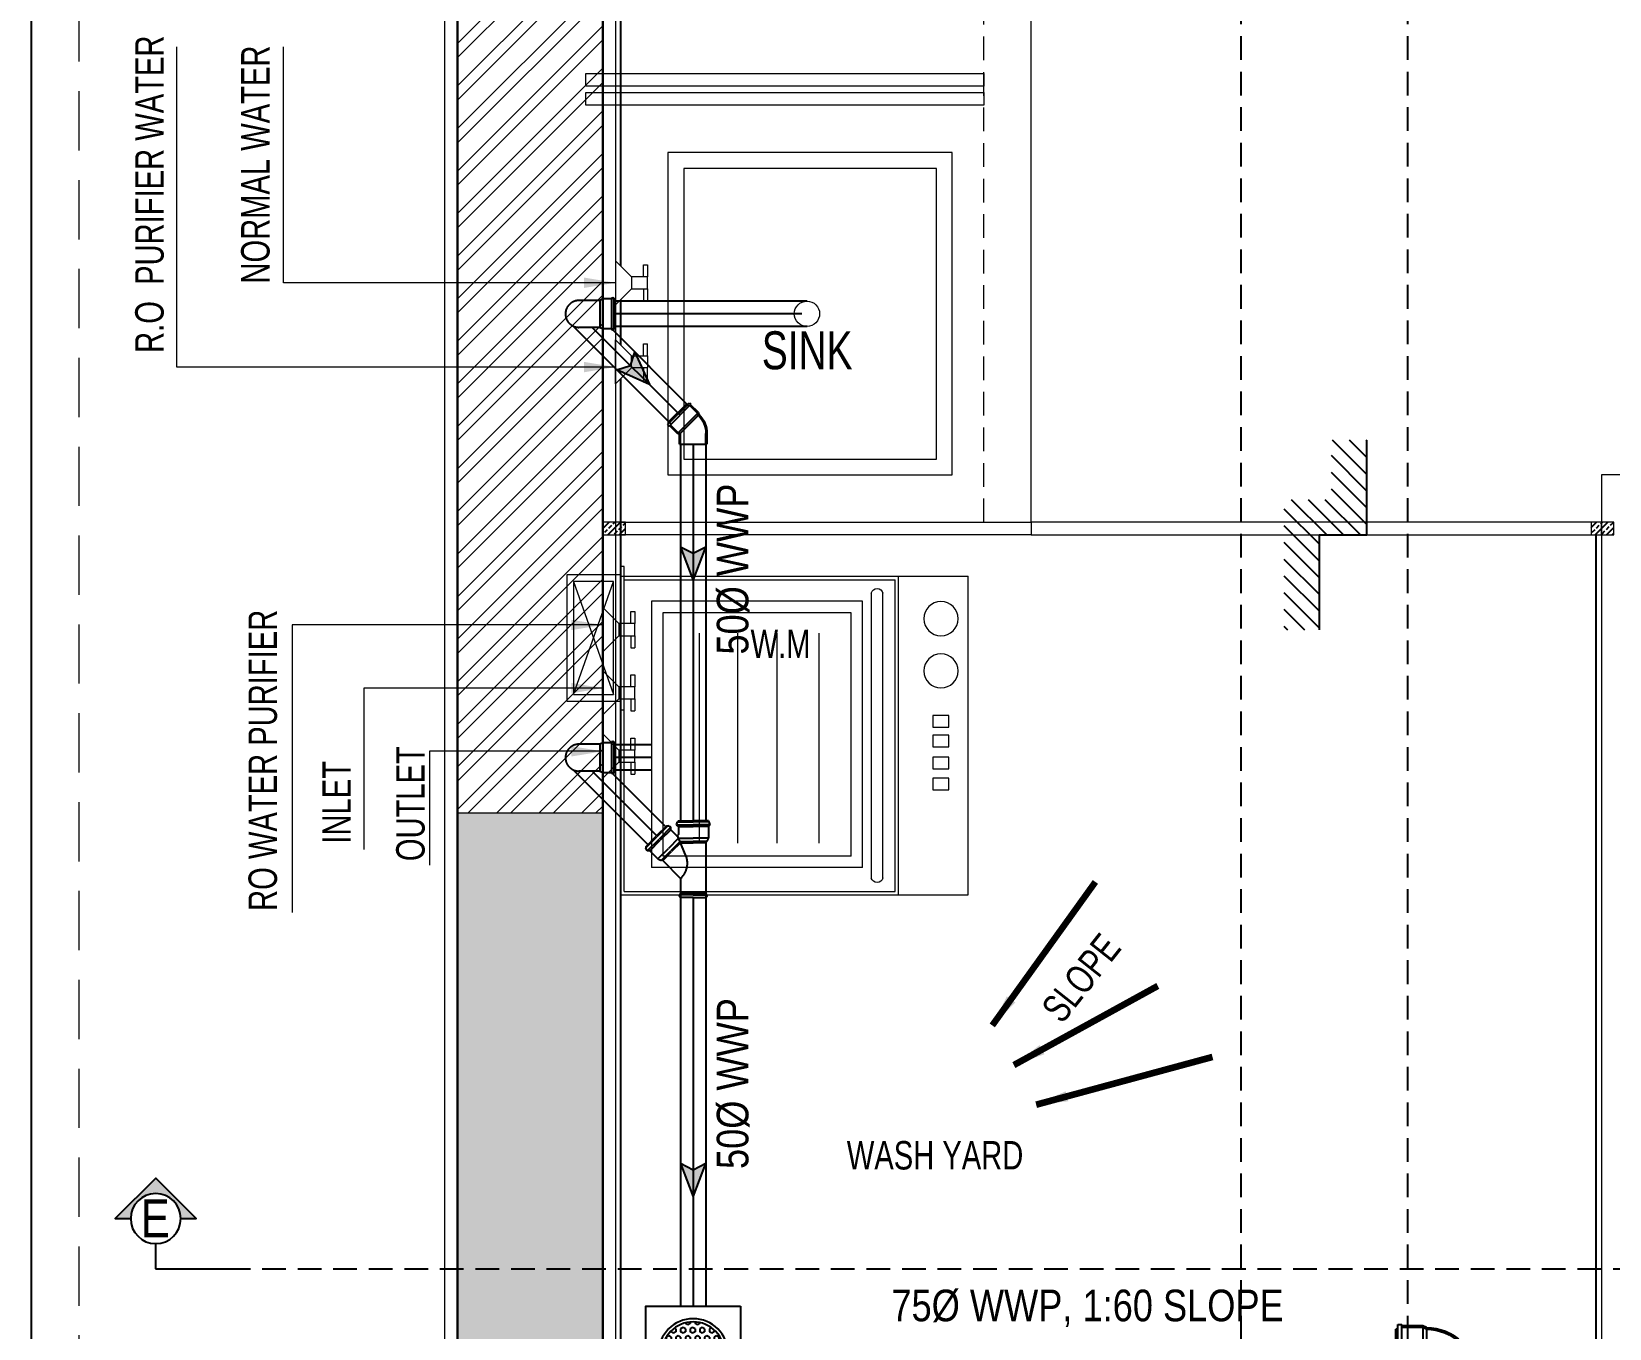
# Model space of a CAD drawing. Header units: inches. Extents: x 853900 to 962947, y 469960 to 560972.
# Drawn here: x 906927 to 909424, y 473231 to 475284 of the extents above; entities that cross this region are included whole.
import ezdxf
from ezdxf.enums import TextEntityAlignment as Align

# ---------------------------------------------------------------- set-up
doc = ezdxf.new("R2010")
doc.units = ezdxf.units.IN
doc.header["$LTSCALE"] = 750
for name, pattern in [('CENTER', [2, 1.25, -0.25, 0.25, -0.25]), ('CENTER2', [1.125, 0.75, -0.125, 0.125, -0.125]), ('DASHED2', [0.375, 0.25, -0.125]), ('HIDDEN', [0.375, 0.25, -0.125]), ('PHANTOMX2', [5, 2.5, -0.5, 0.5, -0.5, 0.5, -0.5])]:
    doc.linetypes.add(name, pattern=pattern)
doc.layers.get('0').update_dxf_attribs({"color": 8})
doc.layers.get('Defpoints').update_dxf_attribs({"color": 8})
for name, color, linetype, lineweight in [('a-Hatch-Wall-HM', 253, 'Continuous', 9), ('a-Int-Furniture-HM', 8, 'Continuous', 9), ('COLUMN', 8, 'Continuous', 13), ('E-ELECT. SB', 8, 'Continuous', 5), ('fer', 8, 'Continuous', 20), ('g-cen-sym', 8, 'Continuous', 25), ('g-dot', 8, 'HIDDEN', 9), ('g-ele02', 8, 'Continuous', 9), ('g-ele04', 8, 'Continuous', 0), ('g-fer', 8, 'Continuous', 9), ('g-text', 8, 'Continuous', 9), ('P_Wate Downtke pipe', 4, 'Continuous', 25), ('P_WW PIPE', 4, 'Continuous', 9), ('PLASTER', 8, 'Continuous', 9), ('SECTION LINE', 8, 'CENTER', 9), ('SHEET', 8, 'Continuous', 13), ('STONE', 8, 'Continuous', 18), ('WALL-MSA', 8, 'Continuous', 30)]:
    doc.layers.add(name, color=color, linetype=linetype, lineweight=lineweight)
for name, color, linetype in [('g-sol250', 8, 'Continuous'), ('P_ARROW', 31, 'PHANTOMX2'), ('P_NT', 7, 'Continuous'), ('P_WASTE WATER PIPE', 4, 'DASHED2'), ('R.C.C HATCH-MSA', 253, 'Continuous'), ('TILE SECTION', 8, 'Continuous')]:
    doc.layers.add(name, color=color, linetype=linetype)
doc.styles.add('80', font='swisscl.ttf', dxfattribs={"height": 60})
doc.styles.add('AAAAA', font='swisscl.ttf', dxfattribs={"height": 45})
doc.styles.add('AR', font='swisscl.ttf')
doc.styles.add('ARIAL', font='swisscl.ttf')
doc.styles.add('arial unicode', font='swisscl.ttf', dxfattribs={"height": 45})
doc.styles.add('PLUMBING TEXT', font='ARIALN.TTF')
doc.styles.add('SWINS', font='swissc.ttf')
doc.dimstyles.new('25', dxfattribs={"dimtxt": 45, "dimasz": 18, "dimexe": 0, "dimexo": 0, "dimgap": 10, "dimtad": 1, "dimdec": 0, "dimzin": 3, "dimdsep": 46, "dimtxsty": 'AAAAA', "dimblk": 'ARCHTICK', "dimcen": 0, "dimse1": 1, "dimse2": 1, "dimclrd": 50, "dimclrt": 256, "dimadec": 0, "dimazin": 0, "dimtfac": 1, "dimtdec": 0, "dimtmove": 1, "dimatfit": 3, "dimfxl": 1, "dimtolj": 1, "dimtzin": 0, "dimlwd": 18, "dimarcsym": 0})
doc.dimstyles.new('Scale-50', dxfattribs={"dimtxt": 75, "dimasz": 25, "dimexe": 0, "dimexo": 0, "dimgap": 20, "dimtad": 1, "dimdec": 0, "dimrnd": 1, "dimzin": 3, "dimdsep": 46, "dimtxsty": 'ARIAL', "dimblk": 'ARCHTICK', "dimcen": 0, "dimse1": 1, "dimse2": 1, "dimclrd": 50, "dimclrt": 256, "dimadec": 0, "dimazin": 0, "dimtfac": 1, "dimtdec": 0, "dimtmove": 1, "dimatfit": 3, "dimfxl": 1, "dimtolj": 1, "dimtzin": 0, "dimlwd": 18, "dimarcsym": 0})
pattern_1 = [(45, (0, -28072.89250150451), (-8.980256121069154, 8.980256121069154), []), (45, (8.980259999982081, -28072.89250150451), (-8.980256121069154, 8.980256121069154), [6.35, -3.175])]

# ---------------------------------------------------------------- blocks, each defined once
blk = doc.blocks.new('G$C7E7AA53E')
at = {"ltscale": 100, "transparency": 33554687}
for p, q in [((0, 0), (0.5499999999997272, 0)), ((0, -0.6000000000001364), (0, 0)), ((0.5499999999997272, -0.6000000000001364), (0.5499999999997272, 0)), ((0.1813901752907441, -0.06106041378006921), (0.1813901752907441, -0.03302029100382242)), ((0.1813901752907441, -0.03302029100382242), (0.2014035696902283, -0.03302029100382242)), ((0.2014035696902283, -0.03302029100382242), (0.2014035696902283, -0.06106041378006921)), ((0.2174085570004536, -0.06106041378006921), (0.2174085570004536, -0.03302029100382242)), ((0.2174085570004536, -0.03302029100382242), (0.2374219514003926, -0.03302029100382242)), ((0.2374219514003926, -0.03302029100382242), (0.2374219514003926, -0.06106041378006921)), ((0.2554279599166875, -0.06106041378006921), (0.2554279599166875, -0.03302029100382242)), ((0.2554279599166875, -0.03302029100382242), (0.2754413543161718, -0.03302029100382242)), ((0.2754413543161718, -0.03302029100382242), (0.2754413543161718, -0.06106041378006921)), ((0.2894453204203273, -0.03302029100382242), (0.3094587148202663, -0.03302029100382242)), ((0.2894453204203273, -0.06106041378006921), (0.2894453204203273, -0.03302029100382242)), ((0.3094587148202663, -0.03302029100382242), (0.3094587148202663, -0.06106041378006921)), ((0.2014035696902283, -0.06106041378006921), (0.1813901752907441, -0.06106041378006921)), ((0.2374219514003926, -0.06106041378006921), (0.2174085570004536, -0.06106041378006921)), ((0.2754413543161718, -0.06106041378006921), (0.2554279599166875, -0.06106041378006921)), ((0.3094587148202663, -0.06106041378006921), (0.2894453204203273, -0.06106041378006921)), ((0, -0.1200286591258646), (0.5499999999997272, -0.1200286591258646)), ((0.006008473244946799, -0.126037132370584), (0.5439915267552351, -0.126037132370584)), ((0.006008473244946799, -0.5939915267549623), (0.006008473244946799, -0.126037132370584)), ((0.5439915267552351, -0.5939915267549623), (0.5439915267552351, -0.126037132370584)), ((0.02923345909221098, -0.1472442283304645), (0.5207665409075162, -0.1472442283304645)), ((0.5209308953640175, -0.1672724724801355), (0.02906910463525492, -0.1672724724801355)), ((0.04694776184123839, -0.1820458546014834), (0.5070549170391132, -0.1820458546014834)), ((0.04694776184123839, -0.1820458546014834), (0.04694776184123839, -0.5467017678797674)), ((0.5070549170391132, -0.1820458546014834), (0.5070549170391132, -0.5467017678797674)), ((0.0669477618412202, -0.2020458546014652), (0.4870549170391314, -0.2020458546014652)), ((0.0669477618412202, -0.2020458546014652), (0.0669477618412202, -0.5267017678797856)), ((0.4870549170391314, -0.2020458546014652), (0.4870549170391314, -0.5267017678797856)), ((0.08939017031934782, -0.2573995711550197), (0.4515750086243315, -0.2573995711550197)), ((0.08939017031934782, -0.329501250094836), (0.4515750086243315, -0.329501250094836)), ((0.08939017031934782, -0.397597280204991), (0.4515750086243315, -0.397597280204991)), ((0.08939017031934782, -0.4636904858996331), (0.4515750086243315, -0.4636904858996331)), ((0.4870549170391314, -0.5267017678797856), (0.0669477618412202, -0.5267017678797856)), ((0.5070549170391132, -0.5467017678797674), (0.04694776184123839, -0.5467017678797674)), ((0.006008473244946799, -0.5939915267549623), (0.5439915267552351, -0.5939915267549623)), ((0, -0.6000000000001364), (0.5499999999997272, -0.6000000000001364))]:
    blk.add_line(p, q, dxfattribs=at)
for centre in [(0.3866327505070331, -0.04689898390643066), (0.476693025305849, -0.04689898390643066)]:
    blk.add_circle(centre, 0.02952325709508407, dxfattribs=at)
for centre, start, end in [((0.03168560957146838, -0.1572791474375208), 103.7317978372401, 255.3278696113848), ((0.5183143904287135, -0.1572791474375208), 284.6721303886152, 76.26820216275995)]:
    blk.add_arc(centre, 0.01033018119444878, start, end, dxfattribs=at)
blk = doc.blocks.new('sec')
at = {"layer": 'g-cen-sym'}
h = blk.add_hatch(color=256, dxfattribs=at)
h.paths.add_polyline_path([(2.73e-14, 537.5273218287452), (-107.956475941309, 429.5708458874361), (-107.956475941309, 399.1607016395453, -0.2062306983916904), (2.730000000001706e-14, 445.6665243379758, -0.4142135623730596), (148.5555081145527, 297.1110162260618), (240.4163056053222, 297.1110162260618)])
h.paths.add_polyline_path([(-107.956475941309, 399.1607016395454), (-107.956475941309, 429.5708458874361), (-138.1869732997017, 399.3403485290693), (-138.1869732997017, 351.6371512499004, -0.09565303018648871)])
h.paths.add_polyline_path([(-138.1869732997017, 399.3403485290693), (-168.4174706606815, 369.1098511680636), (-168.4174706606815, 297.1110162260618), (-148.5555081119139, 297.1110162260618, -0.09423427136048851), (-138.1869732997017, 351.6371512499004)])
h.paths.add_polyline_path([(-168.4174706580426, 369.1098511680636), (-204.6941080129084, 332.8332138158367), (-204.6941080129084, 297.1110162260618), (-168.4174706606815, 297.1110162260618)])
h.paths.add_polyline_path([(-204.6941080129084, 332.8332138158367), (-240.4163056027092, 297.1110162260618), (-204.6941080129084, 297.1110162260618)])
for q in [(2.73e-14, 148.5555081130354), (-561.6378324203346, 0)]:
    blk.add_line((0, 0), q, dxfattribs=at)
blk.add_lwpolyline([(-148.5555081119139, 297.1110162260618), (-240.4163056027092, 297.1110162260618), (2.73e-14, 537.5273218287452), (240.4163056053222, 297.1110162260618), (148.5555081145527, 297.1110162260618)], dxfattribs=at)
blk.add_circle((2.73e-14, 297.1110162260618), 148.5555081130354, dxfattribs=at)
blk = doc.blocks.new('TAP-1')
at = {"layer": 'fer', "linetype": 'Continuous'}
for p, q in [((9.525013580918312, -44.44999999995343), (28.57501366082579, -44.44999999995343)), ((28.57501366082579, -44.44999999995343), (28.57501366082579, -50.80000000004657)), ((9.525013580918312, -50.80000000004657), (28.57501366082579, -50.80000000004657))]:
    blk.add_line(p, q, dxfattribs=at)
for points in [[(-9.52499020472169, -25.40001328103244), (-34.92501358129084, 0), (34.92501358129084, 0), (9.525013580918312, -25.40002716239542)], [(-9.524986418895423, -44.44999999995343), (-28.5749864988029, -44.44999999995343), (-28.5749864988029, -50.80000000004657), (-9.524986418895423, -50.80000000004657)]]:
    blk.add_lwpolyline(points, dxfattribs=at)
blk.add_lwpolyline([(9.525013580918312, -25.40000000002328), (9.525013580918312, -50.80000000004657), (-9.524986418895423, -50.80000000004657), (-9.524986418895423, -25.40000000002328)], close=True, dxfattribs=at)
blk = doc.blocks.new('_ArchTick')
at = {"color": 0, "linetype": 'ByBlock', "const_width": 0.15}
blk.add_lwpolyline([(-0.5, -0.5), (0.5, 0.5)], dxfattribs=at)
blk = doc.blocks.new('DROP')
h = blk.add_hatch()
h.set_pattern_fill('_USER', color=14, scale=0.0625, angle=45, style=0, pattern_type=0)
h.set_pattern_definition([(45, (0, 0.0625), (-0.04419417382415922, 0.04419417382415922), [])])
h.paths.add_polyline_path([(0.5, -0.1875), (0.5, -0.375), (-0.1875, -0.375), (-0.1875, -0.125), (-0.5, -0.125), (-0.5, 0.0625), (0, 0.0625), (0, -0.1875)])
at = {"color": 14}
blk.add_lwpolyline([(0.5, -0.1875), (0, -0.1875), (0, 0.0625), (-0.5, 0.0625)], dxfattribs=at)
blk = doc.blocks.new('A$C355B709C')
at = {"layer": 'E-ELECT. SB', "ltscale": 750}
for p, q in [((100, 91), (-100, 91)), ((-100, 91), (-100, 6)), ((-89.33333333337214, 80.33333333337214), (89.33333333325571, 17.28414996340871)), ((89.33333333325571, 80.33333333337214), (-89.33333333337214, 17.28414996340871)), ((100, 6), (100, 91)), ((-100, 6), (-113.3333333333721, 6)), ((-113.3333333333721, 6), (-113.3333333333721, 0)), ((-113.3333333333721, 0), (113.3333333332557, 0)), ((-100, 6), (100, 6)), ((113.3333333332557, 6), (100, 6)), ((113.3333333332557, 0), (113.3333333332557, 6))]:
    blk.add_line(p, q, dxfattribs=at)
blk.add_lwpolyline([(-89.33333333337214, 17.28414996340871), (89.33333333325571, 17.28414996340871), (89.33333333325571, 80.33333333337214), (-89.33333333337214, 80.33333333337214)], close=True, dxfattribs=at)
blk = doc.blocks.new('NT-1')
at = {"layer": 'P_NT'}
h = blk.add_hatch(dxfattribs=at)
h.set_pattern_fill('HEX', color=256, scale=35, style=0)
h.set_pattern_definition([(0, (-3250.731995345326, -29.71424287266564), (0, 7.577722285), [4.375, -8.75]), (120, (-3250.731995345326, -29.71424287266564), (-6.562500001633464, -3.788861142499998), [4.374999999999994, -8.749999999999988]), (59.99999999999999, (-3246.356995345326, -29.71424287266564), (-6.562500001633464, 3.788861142500001), [4.375, -8.75])])
edge = h.paths.add_edge_path()
edge.add_arc((75, 75), 50, 0, 360)
blk.add_lwpolyline([(0, 0), (150, 0), (150, 150), (0, 150)], close=True, dxfattribs=at)
for radius in [55, 50]:
    blk.add_circle((75, 75), radius, dxfattribs=at)
blk = doc.blocks.new('A$C42D14513')
at = {"layer": 'P_WASTE WATER PIPE', "linetype": 'Continuous', "ltscale": 5}
for p, q in [((46.99129523336887, 163.8851640203502, 1.236457182e-07), (46.99129523523153, 124.1549276857404, 1.236457182e-07)), ((46.99129523336887, 163.8851640208159, 1.236457182e-07), (154.8774811420589, 163.88516400964, 1.236457182e-07)), ((50.71919886954129, 163.8851640218636, 1.236457182e-07), (50.71919887326657, 122.6107794410782, 1.236457182e-07)), ((151.149577498436, 163.8851640106877, 1.236457182e-07), (151.1495774965733, 121.3710588653339, 1.236457182e-07)), ((154.877481136471, 121.3710588690592, 1.236457182e-07), (154.8774811420589, 163.8851640108041, 1.236457182e-07)), ((39.0726969614625, 121.508381299558, 1.236457182e-07), (7.788288487121463, 90.22397281834856, 1.236457182e-07)), ((41.08755038864909, 118.2511828442802, 1.236457182e-07), (10.42431442067027, 87.58794687665068, 1.236457182e-07)), ((41.08755038864909, 118.2511828442802, 1.236457182e-07), (10.42431442067027, 87.58794687665068, 1.236457182e-07)), ((46.99129523523153, 124.1549276857404, 1.236457182e-07), (39.0726969614625, 121.508381299558, 1.236457182e-07)), ((121.508417321369, 39.07266094302759, 1.236457182e-07), (39.0726969614625, 121.508381299558, 1.236457182e-07)), ((49.00614866428078, 120.8977292312775, 1.236457182e-07), (41.08755038864909, 118.2511828442802, 1.236457182e-07)), ((124.1549637075513, 46.99125921411904, 1.236457182e-07), (46.99129523523153, 124.1549276857404, 1.236457182e-07)), ((50.71919887326657, 122.6107794410782, 1.236457182e-07), (49.00614866428078, 120.8977292312775, 1.236457182e-07)), ((3.00239771605e-05, 86.0302951814374, 1.236457182e-07), (5.990998072549701, 92.02126323455013, 1.236457182e-07)), ((3.00239771605e-05, 86.0302951814374, 1.236457182e-07), (86.03033120930195, -6.0008605942e-06, 1.236457182e-07)), ((7.069372314959764, 78.96095288626383, 1.236457182e-07), (4.073888296261428, 75.96546886349097, 1.236457182e-07)), ((4.073888296261428, 75.96546886349097, 1.236457182e-07), (75.96550488844512, 4.073852270725183, 1.236457182e-07)), ((5.990998072549701, 92.02126323455013, 1.236457182e-07), (92.02129925601184, 5.990962047013454, 1.236457182e-07)), ((118.2512188609689, 41.08751436823513, 1.236457182e-07), (87.5879829004407, 10.42427840048913, 1.236457182e-07)), ((121.508417321369, 39.07266094302759, 1.236457182e-07), (90.2240088377148, 7.788252461818045, 1.236457182e-07)), ((120.8977652490139, 49.0061126400251, 1.236457182e-07), (118.2512188609689, 41.08751436823513, 1.236457182e-07)), ((121.3710948899388, 49.47944227769038, 1.236457182e-07), (120.8977652490139, 49.0061126400251, 1.236457182e-07)), ((124.1549637075513, 46.99125921411904, 1.236457182e-07), (121.508417321369, 39.07266094302759, 1.236457182e-07)), ((78.96098891086876, 7.069336293498052, 1.236457182e-07), (75.96550488844512, 4.073852270725183, 1.236457182e-07)), ((86.03033120930195, -6.0008605942e-06, 1.236457182e-07), (92.02129925601184, 5.990962047013454, 1.236457182e-07))]:
    blk.add_line(p, q, dxfattribs=at)
for radius, start in [(101.6700992023082, 315.0000000377318), (105.3980028397262, 315.1136595538285)]:
    blk.add_arc((49.47947829589248, 121.3710588638205, 1.236457182e-07), radius, start, 3.335053310000001e-08, dxfattribs=at)
blk = doc.blocks.new('WASTE WATER ARROW')
at = {"layer": 'P_WASTE WATER PIPE', "ltscale": 0.025}
blk.add_hatch(color=256, dxfattribs=at).paths.add_polyline_path([(481737.1594822454, -256822.5249126543), (481729.9226960876, -256825.2602156197), (481737.1594822454, -256827.9955185851), (481735.74604372, -256825.2602156197)])
at = {"layer": 'P_WASTE WATER PIPE', "color": 7, "linetype": 'ByBlock', "ltscale": 0.025}
blk.add_lwpolyline([(481737.1594822454, -256822.5249126543), (481729.9226960876, -256825.2602156197), (481737.1594822454, -256827.9955185851), (481735.74604372, -256825.2602156197)], close=True, dxfattribs=at)
blk = doc.blocks.new('A$Cdd78c8d7')
at = {"layer": 'P_WASTE WATER PIPE', "linetype": 'DASHED2', "ltscale": 5}
for p, q in [((-64.33474552107509, 6.713089533150196e-07), (-67.86179966595955, -3.527053400059231)), ((-64.33474552107509, 6.713089533150196e-07), (0, 0)), ((66.13226452900562, -6.899936124682426e-07), (0, 0)), ((-206.2523539359681, -112.0808437618543), (-160.7608186375583, -66.5893094126368)), ((-115.269283339032, -21.09777506336104), (-160.7608186375583, -66.58930941252038)), ((-110.2812755838968, -21.09777511539869), (-158.2668147860095, -69.0833133161068)), ((-97.77008279063739, -27.59162545588333), (-148.7642933496973, -78.58583495073253)), ((-97.7700829054229, -38.59697586199036), (-143.2616182039492, -84.0885102111497)), ((-115.2692833387991, -21.09777506336104), (-110.2812755838968, -21.09777511539869)), ((-97.77008279063739, -27.59162545588333), (-110.2812755838968, -21.09777511539869)), ((-97.7700829054229, -38.59697586199036), (-97.77008279063739, -27.59162545588333)), ((-97.7700829054229, -38.59697586199036), (-73.90346421708819, -62.46359504846623)), ((-72.11670359957498, -16.96564818779007), (-67.86179966595955, -3.527053400059231)), ((-72.11670359957498, -16.96564818790648), (-1.770677044987679e-07, -16.96564894041512)), ((-64.33474577928428, -24.74760617059655), (-72.11670359957498, -16.96564818779007)), ((-67.86179966595955, -3.527053400059231), (-3.67872416973114e-08, -3.527054108155426)), ((-30.12809824256692, -154.61446922709), (-67.8009009641828, -63.66427527979249)), ((-64.33474577928428, -24.74760617059655), (-2.582091838121414e-07, -24.74760684190551)), ((-64.33474577928428, -24.74760617059655), (-64.33474613225553, -58.57968078972772)), ((69.65931860043202, -3.527054834994487), (-3.67872416973114e-08, -3.527054108155426)), ((73.91422225348651, -16.96564971166663), (-1.770677044987679e-07, -16.96564894041512)), ((66.13226427079644, -24.74760753189912), (-2.582091838121414e-07, -24.74760684190551)), ((66.13226452900562, -6.899936124682426e-07), (69.65931860043202, -3.527054834994487)), ((66.13226427079644, -24.74760753189912), (73.91422225348651, -16.96564971149201)), ((66.13226427079644, -24.74760753189912), (66.1322637515841, -74.50928527355427)), ((73.91422225348651, -16.96564971149201), (69.65931860043202, -3.527054834994487)), ((-206.2523539880058, -117.0688515168149), (-158.2668147860095, -69.0833133161068)), ((-206.2523539359681, -112.0808437618543), (-206.2523539880058, -117.0688515168149)), ((-199.7585039087571, -129.5800444456399), (-206.2523539880058, -117.0688515168149)), ((-199.7585039087571, -129.5800444456399), (-148.7642933496973, -78.58583495073253)), ((-188.7531535024755, -129.5800445604837), (-199.7585039087571, -129.5800444456399)), ((-188.7531535024755, -129.5800445604837), (-199.7585039087571, -129.5800444456399)), ((-188.7531535024755, -129.5800445604837), (-143.2616182039492, -84.0885102111497)), ((-188.7531535024755, -129.5800445604837), (-153.5663340953179, -164.7668647018145)), ((-153.5663340953179, -164.7668647018145), (-108.074798796908, -119.2753303526551)), ((-137.3870940100169, -170.2494038752629), (-97.24390933627728, -130.1062200393062)), ((-132.7865493440768, -172.3481387529755), (-93.89426961250138, -133.4558598329313)), ((-63.3087514329236, -74.5092839228455), (-108.074798796908, -119.2753303526551)), ((-56.96416337299161, -89.82647491659736), (-97.24390933627728, -130.1062200393062)), ((-55.00198988069315, -94.56358091300353), (-93.89426961250138, -133.4558598330477)), ((-64.33474629849661, -74.50928391213529), (-7.774215191602707e-07, -74.50928458344424)), ((-56.77103654725943, -89.82647491863463), (-9.372597560286522e-07, -89.826475511014)), ((-55.00198988069315, -94.56358091300353), (-9.867362678050995e-07, -94.56358148693107)), ((66.09715490380768, -74.50928527308861), (-7.774215191602707e-07, -74.50928458344424)), ((57.33854069036897, -89.82647610927233), (-9.372597560286522e-07, -89.826475511014)), ((55.00198790733702, -94.5635820608004), (-9.867362678050995e-07, -94.56358148693107)), ((55.00198790733702, -94.5635820608004), (55.00198561302386, -314.4680255852873)), ((-132.7865493440768, -172.3481387529755), (-55.00199150398839, -250.1326982161263)), ((-55.00199150398839, -250.1326982161263), (-55.00199217523914, -314.4680244374904)), ((-3.352295607328415e-06, -321.2727167895064), (-58.24455259065144, -321.2727161817602)), ((-3.281282261013985e-06, -314.4680250111269), (-55.00199217523914, -314.468024437374)), ((-3.468128852546215e-06, -332.3822860364453), (-55.00199236220215, -332.382285462576)), ((-3.281282261013985e-06, -314.4680250111269), (55.00198561302386, -314.4680255851708)), ((-3.352295607328415e-06, -321.2727167895064), (58.24454588617664, -321.2727173972526)), ((-3.468128852546215e-06, -332.3822860364453), (55.00198542606086, -332.3822866103728))]:
    blk.add_line(p, q, dxfattribs=at)
for centre, radius, start, end in [((-69.94947884837165, -58.47586371807847), 5.61569242906255, 224.7565389164128, 1.059283849205282), ((60.40215885918587, -94.28238898649579), 5.40748701839231, 124.5100777294658, 182.9807646576574), ((45.26681941014249, -72.71313419105718), 20.94261030249212, 305.199075663694, 355.0799609419955), ((-137.3618539457675, -143.5607869414962), 26.68862886879013, 232.6149920003767, 269.9458140201631), ((-138.103356785723, -177.9111856083618), 7.69518886633315, 46.29653123868847, 84.65921819574355), ((-114.7303378059296, -183.5810263994499), 89.42371259090487, 311.907127865015, 18.90044633936801), ((-54.13754753826652, -326.1019899927196), 6.33950913257901, 130.3791514945507, 262.162827625792), ((-65.40356583578978, -313.6863994473242), 10.43089987671864, 313.3400956989441, 355.7025922571679), ((65.40355928963982, -313.6864008122357), 10.43089987671864, 184.2974065490678, 226.6599031024804), ((54.13754073297605, -326.1019911224721), 6.33950913257901, 277.8371711757353, 49.6208473080797)]:
    blk.add_arc(centre, radius, start, end, dxfattribs=at)

msp = doc.modelspace()

# ---------------------------------------------------------------- hatches: boundary and pattern name
at = {"layer": 'a-Hatch-Wall-HM'}
h = msp.add_hatch(dxfattribs=at)
h.set_pattern_fill('ANSI32', color=256, scale=5)
h.set_pattern_definition([(45, (-229470.441766942, -85139.55896262295), (-33.67596045400933, 33.67596045400933), []), (45, (-229447.991116942, -85139.55896262295), (-33.67596045400933, 33.67596045400933), [])])
h.paths.add_polyline_path([(907601.3731740013, 472846.8975097422), (907831.3731740012, 472846.8975097422), (907831.3731740012, 472237.2975097203), (907601.3731740012, 472237.2975097203)])
h.paths.add_polyline_path([(907831.3731740012, 476878.7551197546), (907601.373174001, 476878.7551197546), (907601.373174001, 478564.3975097583), (907831.3731740012, 478564.3975097583), (907831.3731740012, 478064.3975097583), (910098.1731740003, 478064.3975097583), (910098.1731740003, 477164.3975097583), (909983.1731740006, 477164.3975097583), (909983.1731740007, 477949.3975097582), (907831.3731740013, 477949.3975097582)])
h.paths.add_polyline_path([(907601.3731740011, 475678.7551197528), (907831.3731740013, 475678.7551197528), (907831.3731740012, 474046.8975097418), (907601.3731740012, 474046.8975097418)])
at = {"layer": 'g-sol250'}
h = msp.add_hatch(dxfattribs=at)
h.set_pattern_fill('ANSI33', color=46, scale=2, style=0)
h.set_pattern_definition(pattern_1)
h.paths.add_polyline_path([(907831.3731740012, 474487.2975096873), (907867.3731740012, 474487.2975096873), (907867.3731740012, 474507.2975096873), (907831.3731740012, 474507.2975096873)])
h = msp.add_hatch(dxfattribs=at)
h.set_pattern_fill('ANSI33', color=46, scale=2, style=0)
h.set_pattern_definition(pattern_1)
h.paths.add_polyline_path([(909395.3731740037, 474487.2975096873), (909431.3731740037, 474487.2975096873), (909431.3731740037, 474507.2975096873), (909395.3731740037, 474507.2975096873)])
at = {"layer": 'R.C.C HATCH-MSA'}
h = msp.add_hatch(color=256, dxfattribs=at)
h.dxf.hatch_style = 1
h.paths.add_polyline_path([(907601.3731741067, 475678.7551197528), (907831.3731741104, 475678.7551197528), (907831.3731741104, 476878.7551197546), (907601.3731741067, 476878.7551197546)])
h.paths.add_polyline_path([(907601.3731741002, 472846.8975097422), (907831.3731741002, 472846.8975097422), (907831.3731741002, 474046.8975097418), (907601.3731741002, 474046.8975097418)])

# ---------------------------------------------------------------- linework, layer by layer
at = {"layer": 'COLUMN'}
msp.add_lwpolyline([(907601.3731741002, 472846.8975097422), (907831.3731741002, 472846.8975097422), (907831.3731741002, 474046.8975097418), (907601.3731741002, 474046.8975097418)], close=True, dxfattribs=at)
at = {"layer": 'Defpoints', "color": 14}
msp.add_lwpolyline([(921427.3819001288, 469960.41289748), (906927.3819001288, 469960.41289748), (906927.3819001288, 482672.2796530619), (921427.3819001288, 482672.2796530619)], close=True, dxfattribs=at)
at = {"layer": 'g-cen-sym', "linetype": 'DASHED2', "ltscale": 0.2}
for p, q in [((908841.1069032453, 478426.5669775507, 3.474932239242833e-07), (908841.1069032453, 471950.609721054, 3.474932239242833e-07)), ((909104.8367149435, 478426.5669775507, 3.474932239242833e-07), (909104.8367149435, 471950.609721054, 3.474932239242833e-07)), ((907123.6021231444, 473326.0499896039), (909614.8281815095, 473326.0499927553))]:
    msp.add_line(p, q, dxfattribs=at)
at = {"layer": 'g-dot', "ltscale": 0.2}
msp.add_lwpolyline([(908434.3731740012, 474507.297509687), (908434.3731740012, 477396.3975097583), (909955.1731740003, 477396.3975097583)], dxfattribs=at)
at = {"layer": 'g-dot', "ltscale": 25}
for points in [[(907804.3729619505, 475197.2915269494), (907804.3725378485, 475217.2915269494), (908434.3727498995, 475217.3035029307), (908434.3731740015, 475197.3035029307)], [(907804.3729619505, 475167.2915269643), (907804.3725378485, 475187.2915269494), (908434.3727498995, 475187.3034924105), (908434.3731740015, 475167.3034924105)]]:
    msp.add_lwpolyline(points, close=True, dxfattribs=at)
at = {"layer": 'g-ele02'}
for points in [[(907859.3731740012, 474507.2975096874), (908509.3731740012, 474507.2975096874), (908509.3731740012, 477321.3975097583), (909963.1731740003, 477321.3975097583)], [(908509.3731740012, 474507.297509687), (908509.3731740012, 477321.3975097583), (909955.1731740003, 477321.3975097583)]]:
    msp.add_lwpolyline(points, dxfattribs=at)
msp.add_lwpolyline([(907859.3731740012, 474507.2975096874), (908509.3731740012, 474507.2975096874), (908509.3731740012, 474487.2975096874), (907859.3731740012, 474487.2975096874)], close=True, dxfattribs=at)
at = {"layer": 'g-ele04'}
msp.add_lwpolyline([(908509.3731740012, 474487.2975096874), (909411.3731740037, 474487.2975096873), (909411.3731740037, 474507.2975096873), (908509.3731740012, 474507.2975096874)], close=True, dxfattribs=at)
at = {"layer": 'g-fer'}
for points in [[(907934.3731740012, 474582.2975096874), (908384.3731740012, 474582.2975096874), (908384.3731740012, 475092.2975096874), (907934.3731740012, 475092.2975096874)], [(907959.3731740012, 474607.2975096874), (908359.3731740012, 474607.2975096874), (908359.3731740012, 475067.2975096874), (907959.3731740012, 475067.2975096874)]]:
    msp.add_lwpolyline(points, close=True, dxfattribs=at)
msp.add_circle((908154.3731740012, 474837.2975096874), 20, dxfattribs=at)
at = {"layer": 'P_WASTE WATER PIPE', "linetype": 'DASHED2', "ltscale": 5}
for p, q in [((907826.5968132871, 474858.261000276), (907793.4010536368, 474858.261000276)), ((908154.874115508, 474857.2975096874), (907850.4908351223, 474857.2975096874)), ((907939.4173515881, 474662.7118578026, 2.016103213906611e-09), (907784.3391709807, 474817.7900384091)), ((907826.6005088515, 474815.7601581611), (907793.4047492011, 474815.7601581611)), ((907967.7016228343, 474690.9961290502, 2.016136398889467e-09), (907844.9271325781, 474813.770619309)), ((908154.8851398993, 474817.2975096874), (907850.4767238959, 474817.2975096874)), ((907954.3731740067, 474630.6535694628, 1.213953123490801e-08), (907954.3731740036, 474034.588870957, 6.833621066319292e-09)), ((907994.3731740067, 474630.6535694668, 1.213904503623447e-08), (907994.3731740036, 474034.5888705396, 6.833378094355316e-09)), ((907826.5968132871, 474156.017583471), (907793.4010536368, 474156.017583471)), ((907908.229886778, 474155.0540928824), (907850.4908351223, 474155.0540928824)), ((907902.7129558251, 473997.1728367594), (907784.3391709824, 474115.5466216027)), ((907826.6005088515, 474113.5167413561), (907793.4047492011, 474113.5167413561)), ((907930.9972273682, 474025.457107712), (907844.9271325768, 474111.5272025029)), ((907908.2298867782, 474115.0540928824), (907850.4767238959, 474115.0540928824)), ((907954.373174003, 473918.2901721724, 5.798380344931577e-09), (907954.3731739994, 473266.8975097426)), ((907994.3731740029, 473918.2901717676, 5.798184829985664e-09), (907994.3731739994, 473266.8975097426))]:
    msp.add_line(p, q, dxfattribs=at)
at = {"layer": 'P_WASTE WATER PIPE', "linetype": 'Continuous', "ltscale": 5}
for p, q in [((907826.5968132853, 474858.2610306017), (907826.6005088515, 474815.7601581611)), ((907831.314425604, 474860.6919685196), (907826.5968561876, 474858.2610223819)), ((907845.2937476407, 474860.6919685196), (907831.314425604, 474860.6919685196)), ((907831.314425604, 474860.6919685196), (907831.3185055475, 474813.7705744751)), ((907845.2937476407, 474860.6919685196), (907845.2937476407, 474813.770620516)), ((907850.4920793413, 474860.8243988607), (907848.9212298109, 474860.8243988607)), ((907848.9212298109, 474860.8243988607), (907848.9212298109, 474813.770620516)), ((907850.4754796787, 474813.770620516), (907850.4920793413, 474860.8243988607)), ((907826.6005088515, 474815.7601581611), (907831.3185055475, 474813.7705744751)), ((907831.3185055475, 474813.7705744751), (907845.2937476407, 474813.770620516)), ((907848.9212298109, 474813.770620516), (907850.4754796787, 474813.770620516)), ((907826.5968132853, 474156.0176137967), (907826.6005088515, 474113.5167413561)), ((907831.314425604, 474158.4485517146), (907826.5968561876, 474156.0176055768)), ((907845.2937476407, 474158.4485517146), (907831.314425604, 474158.4485517146)), ((907831.314425604, 474158.4485517146), (907831.3185055475, 474111.5271576701)), ((907845.2937476407, 474158.4485517146), (907845.2937476407, 474111.5272037109)), ((907850.4920793413, 474158.5809820557), (907848.9212298109, 474158.5809820557)), ((907848.9212298109, 474158.5809820557), (907848.9212298109, 474111.5272037109)), ((907850.4754796787, 474111.5272037109), (907850.4920793413, 474158.5809820557)), ((907826.6005088515, 474113.5167413561), (907831.3185055475, 474111.5271576701)), ((907831.3185055475, 474111.5271576701), (907845.2937476407, 474111.5272037109)), ((907848.9212298109, 474111.5272037109), (907850.4754796787, 474111.5272037109))]:
    msp.add_line(p, q, dxfattribs=at)
at = {"layer": 'P_WASTE WATER PIPE', "ltscale": 100}
for p, q in [((908146.4430214185, 474837.2975096874), (907850.48377951, 474837.2975096874)), ((907908.2298867782, 474135.0540928823), (907850.48377951, 474135.0540928824)), ((907916.8550915966, 474011.3149722358), (907814.6533224764, 474113.5167413561))]:
    msp.add_line(p, q, dxfattribs=at)
at = {"layer": 'P_WASTE WATER PIPE', "linetype": 'CENTER2', "ltscale": 5}
for p, q in [((907953.5594872112, 474676.8539934264, 2.016119806594107e-09), (907814.6533224783, 474815.7601581611)), ((907974.3731740011, 474630.6535694648, 1.213928813009073e-08), (907974.3731740012, 474034.5888707483, 6.833499577638814e-09)), ((907974.3731740012, 473913.7225849168, 5.757624832627087e-09), (907974.3731740012, 473266.8975097426))]:
    msp.add_line(p, q, dxfattribs=at)
at = {"layer": 'P_WASTE WATER PIPE', "linetype": 'DASHED2', "ltscale": 5}
for centre in [(907793.402901418, 474837.0105792195), (907793.402901418, 474134.7671624144)]:
    msp.add_arc(centre, 21.250421137208, 89.99502015175855, 270.0049833700578, dxfattribs=at)
at = {"layer": 'P_WASTE WATER PIPE', "linetype": 'Continuous', "ltscale": 5}
for centre, major_axis, ratio, start_param, end_param in [((907847.1116371113, 474860.6445526615), (1.285879152922119, 1.285879152922121), 0.9999999999952012, -0.6863385515069073, 2.330117486154084), ((907847.1074887249, 474813.8157388125), (1.282905371315409, 1.28290537131541), 0.9999999999872772, 2.381065180589474, 5.472916453652036), ((907847.1116371113, 474158.4011358565), (1.285879152922119, 1.285879152922121), 0.9999999999952012, -0.6863385515069073, 2.330117486154084), ((907847.1074887249, 474111.5723220074), (1.282905371315409, 1.28290537131541), 0.9999999999872772, 2.381065180589474, 5.472916453652036)]:
    msp.add_ellipse(centre, major_axis=major_axis, ratio=ratio, start_param=start_param, end_param=end_param, dxfattribs=at)
at = {"layer": 'PLASTER'}
for points in [[(907851.3731740012, 478564.3975097583), (907851.3731740012, 478084.3975097583), (910118.1731740003, 478084.3975097583), (910118.1731740003, 477144.3975097583), (909963.1731740003, 477144.3975097583), (909963.1731740003, 477929.3975097583), (907851.3731740012, 477929.3975097583), (907851.3731740012, 472217.2975097203), (907581.3731740012, 472217.2975097203), (907581.3731740012, 478564.3975097583)], [(910118.1731740003, 474447.2975096874), (910118.1731740003, 474582.2975096874), (909455.2879865587, 474582.2975096874), (909411.3731740037, 474582.2975096874), (909411.3731740036, 472217.2975096874), (910598.1731740003, 472217.2975096874)]]:
    msp.add_lwpolyline(points, dxfattribs=at)
at = {"layer": 'SHEET', "linetype": 'HIDDEN', "ltscale": 0.5}
msp.add_lwpolyline([(907002.3819001288, 471737.2975096878), (910598.1731740003, 471737.2975096881), (910598.1731740003, 478564.397509759), (907002.3819001288, 478564.3975097587)], close=True, dxfattribs=at)
at = {"layer": 'STONE'}
for points in [[(907831.3731740012, 474487.2975096873), (907867.3731740012, 474487.2975096873), (907867.3731740012, 474507.2975096873), (907831.3731740012, 474507.2975096873)], [(909395.3731740037, 474487.2975096873), (909431.3731740037, 474487.2975096873), (909431.3731740037, 474507.2975096873), (909395.3731740037, 474507.2975096873)]]:
    msp.add_lwpolyline(points, close=True, dxfattribs=at)
at = {"layer": 'TILE SECTION'}
for points in [[(909955.1731740003, 477321.3975097583), (909955.1731740003, 477921.3975097583), (907859.3731740012, 477921.3975097583), (907859.3731740012, 474913.2527624829)], [(907859.3731740012, 474859.4027299452), (907859.3731740012, 474788.2527470602)], [(907859.3731740012, 474734.4027145225), (907859.3731740012, 472982.1666245033)], [(909403.3731740037, 472982.1666245033), (909403.3731740037, 474487.2975096873)]]:
    msp.add_lwpolyline(points, dxfattribs=at)
at = {"layer": 'WALL-MSA'}
for p, q in [((907601.3731740012, 472237.2975097203), (907601.3731740012, 478564.3975097583)), ((907831.3731740012, 472237.2975097203), (907831.3731740012, 477949.3975097583))]:
    msp.add_line(p, q, dxfattribs=at)

# ---------------------------------------------------------------- block references
at = {"xscale": 300, "yscale": 300, "zscale": 300, "rotation": 270}
msp.add_blockref('DROP', (909021.6428510636, 474487.2975096873), dxfattribs=at)
at = {"layer": 'a-Int-Furniture-HM', "xscale": -916.6666666652663, "yscale": 916.6666666652663, "zscale": 916.6666666652663, "rotation": 270}
msp.add_blockref('G$C7E7AA53E', (908409.3731740005, 473917.6626961177), dxfattribs=at)
at = {"layer": 'E-ELECT. SB', "rotation": 90.00000000000001}
msp.add_blockref('A$C355B709C', (907865.3731740012, 474323.9641763539), dxfattribs=at)
at = {"layer": 'fer', "xscale": -1, "rotation": 90}
for p in [(907851.3731740012, 474886.3277520814), (907831.373174099, 474337.2975096873), (907831.373174099, 474237.2975096873), (907831.373174099, 474137.2975096873)]:
    msp.add_blockref('TAP-1', p, dxfattribs=at)
at = {"layer": 'fer', "rotation": 90.00000000000001}
msp.add_blockref('TAP-1', (907851.3731740012, 474761.327724924), dxfattribs=at)
at = {"layer": 'P_ARROW', "color": 7, "yscale": 7.296045054768373, "zscale": 7.296045054768373}
for p, xscale, rotation in [((4718172.571355274, -685576.5238420174, 1.406485351613068e-09), -7.296045054768373, 314.9999999999999), ((-965834.2966280463, -3040308.015006112, -1.206588468027903e-09), 7.296045054768373, 90), ((-965834.2966280463, -3041283.491571265, -1.206588468027903e-09), 7.296045054768373, 90)]:
    msp.add_blockref('WASTE WATER ARROW', p, dxfattribs=dict(at, xscale=xscale, rotation=rotation))
at = {"layer": 'P_NT', "xscale": -1, "rotation": 90}
msp.add_blockref('NT-1', (908049.3731740012, 473266.8975097426), dxfattribs=at)
at = {"layer": 'P_WASTE WATER PIPE'}
for p, xscale, yscale, zscale, rotation in [((907933.8232182271, 474696.4937283246, -4.540068940586672e-08), -0.4017456934275428, 0.4017456934275428, 0.4017456934275428, 180), ((909043.582487951, 473191.8974905541, -9.313900274551248e-08), -0.7532731751766429, 0.7532731751766429, 0.7532731751766429, 224.9999999997893)]:
    msp.add_blockref('A$C42D14513', p, dxfattribs=dict(at, xscale=xscale, yscale=yscale, zscale=zscale, rotation=rotation))
at = {"layer": 'P_Wate Downtke pipe', "color": 1, "xscale": 0.3636363636363636, "yscale": 0.3636363636363636, "zscale": 0.3636363636363636}
msp.add_blockref('A$Cdd78c8d7', (907974.3731752624, 474034.5888707483, 3.998812080581435e-09), dxfattribs=at)
at = {"layer": 'SECTION LINE', "linetype": 'DASHED2', "ltscale": 200, "xscale": -0.2666666667908429, "yscale": 0.2666666667908429, "zscale": 0.2666666667908429}
msp.add_blockref('sec', (907123.832038808, 473326.07557793), dxfattribs=at)

# ---------------------------------------------------------------- texts
at = {"layer": 'g-cen-sym', "linetype": 'DASHED2', "ltscale": 200, "style": 'SWINS'}
msp.add_text('E', height=60.00000000000001, dxfattribs=at).set_placement((907123.1384276126, 473405.6971691942, 4.250323920787025e-06), align=Align.MIDDLE_CENTER)
at = {"layer": 'g-text', "style": 'arial unicode'}
for s, p in [('R.O  PURIFIER WATER', (907113.9050309743, 474775.3247994099, -1.817512174257013e-07)), ('NORMAL WATER', (907281.4714819686, 474885.048553796, -1.817512174257013e-07)), ('RO WATER PURIFIER', (907293.2142574333, 473892.2367957964, 6.946281289841373e-06)), ('OUTLET', (907526.8783640583, 473971.0090357423)), ('INLET', (907410.071996986, 473998.771267917))]:
    msp.add_text(s, height=45, rotation=90, dxfattribs=at).set_placement(p, align=Align.MIDDLE_LEFT)
at = {"layer": 'g-text'}
for s, height, style, p in [('SINK', 60, '80', (908082.9127174837, 474749.4109906927, 3.464077587900688e-07)), ('W.M', 45, 'arial unicode', (908065.1203968484, 474292.4487009538, 2.605191582711773e-08)), ('WASH YARD', 45, 'arial unicode', (908217.4191167053, 473483.0405423333))]:
    msp.add_text(s, height=height, dxfattribs=dict(at, style=style)).set_placement(p)
at = {"layer": 'g-text', "style": 'arial unicode'}
msp.add_text('SLOPE ', height=45, rotation=51.63884006289916, dxfattribs=at).set_placement((908558.1310400459, 473712.0018591657, -0.01069811757484878))
at = {"layer": 'P_WW PIPE', "lineweight": 30, "char_height": 50, "width": 623.9432128240051, "attachment_point": 3, "rotation": 90.00000000000001, "style": 'PLUMBING TEXT'}
for insert in [(908011.6862948413, 474568.4169105585, 4.351667194149415e-05), (908011.6862948413, 473754.271136393, 4.351667194149415e-05)]:
    msp.add_mtext('50Ø WWP', dxfattribs=dict(at, insert=insert))
at = {"layer": 'P_WW PIPE', "lineweight": 30, "insert": (908287.9969424787, 473233.559805312), "char_height": 50, "width": 623.9432128240051, "attachment_point": 7, "style": 'PLUMBING TEXT'}
msp.add_mtext('75Ø WWP, 1:60 SLOPE', dxfattribs=at)

# ---------------------------------------------------------------- leaders
at = {"layer": 'g-text'}
for points, dimstyle, override in [([(907851.3731740012, 474752.8643463568), (907157.1125000971, 474752.9588942441), (907157.1125000971, 475259.4434101569)], 'Scale-50', {"dimasz": 50, "dimtad": 0}), ([(907851.3731740012, 474886.3277520814), (907326.0889629709, 474886.3277520814), (907326.0889629709, 475259.4434101569)], 'Scale-50', {"dimasz": 50, "dimtad": 0}), ([(907831.373174099, 474344.7868999129), (907339.5487623339, 474344.7868863319), (907339.5487623339, 473889.5861237998)], 'Scale-50', {"dimscale": 1, "dimtxt": 75, "dimasz": 50, "dimgap": 20, "dimtad": 0, "dimtxsty": 'ARIAL', "dimclrd": 50, "dimlwd": 18}), ([(907831.373174099, 474244.7868999129), (907453.1438410068, 474244.786886332), (907453.1438410068, 473989.2320705694)], 'Scale-50', {"dimscale": 1, "dimtxt": 75, "dimasz": 50, "dimgap": 20, "dimtad": 0, "dimtxsty": 'ARIAL', "dimclrd": 50, "dimlwd": 18}), ([(907831.373174099, 474144.7868999129), (907556.8783640583, 474144.786886332), (907556.8783640583, 473964.8139939635)], 'Scale-50', {"dimscale": 1, "dimtxt": 75, "dimasz": 50, "dimgap": 20, "dimtad": 0, "dimtxsty": 'ARIAL', "dimclrd": 50, "dimlwd": 18}), ([(908448.1668168642, 473711.5881289013), (908610.7694710556, 473938.2086590956)], '25', {"dimasz": 50, "dimtad": 0, "dimtxsty": 'AR', "dimlwd": 65535}), ([(908482.4974348095, 473648.477734599), (908709.5492680945, 473773.7074385844)], '25', {"dimasz": 50, "dimtad": 0, "dimtxsty": 'AR', "dimlwd": 65535}), ([(908517.5606312304, 473585.7713915842), (908795.9848579919, 473661.4103909463)], '25', {"dimasz": 50, "dimtad": 0, "dimtxsty": 'AR', "dimlwd": 65535})]:
    msp.add_leader(points, dimstyle=dimstyle, override=override, dxfattribs=at)

doc.saveas('drawing.dxf')
